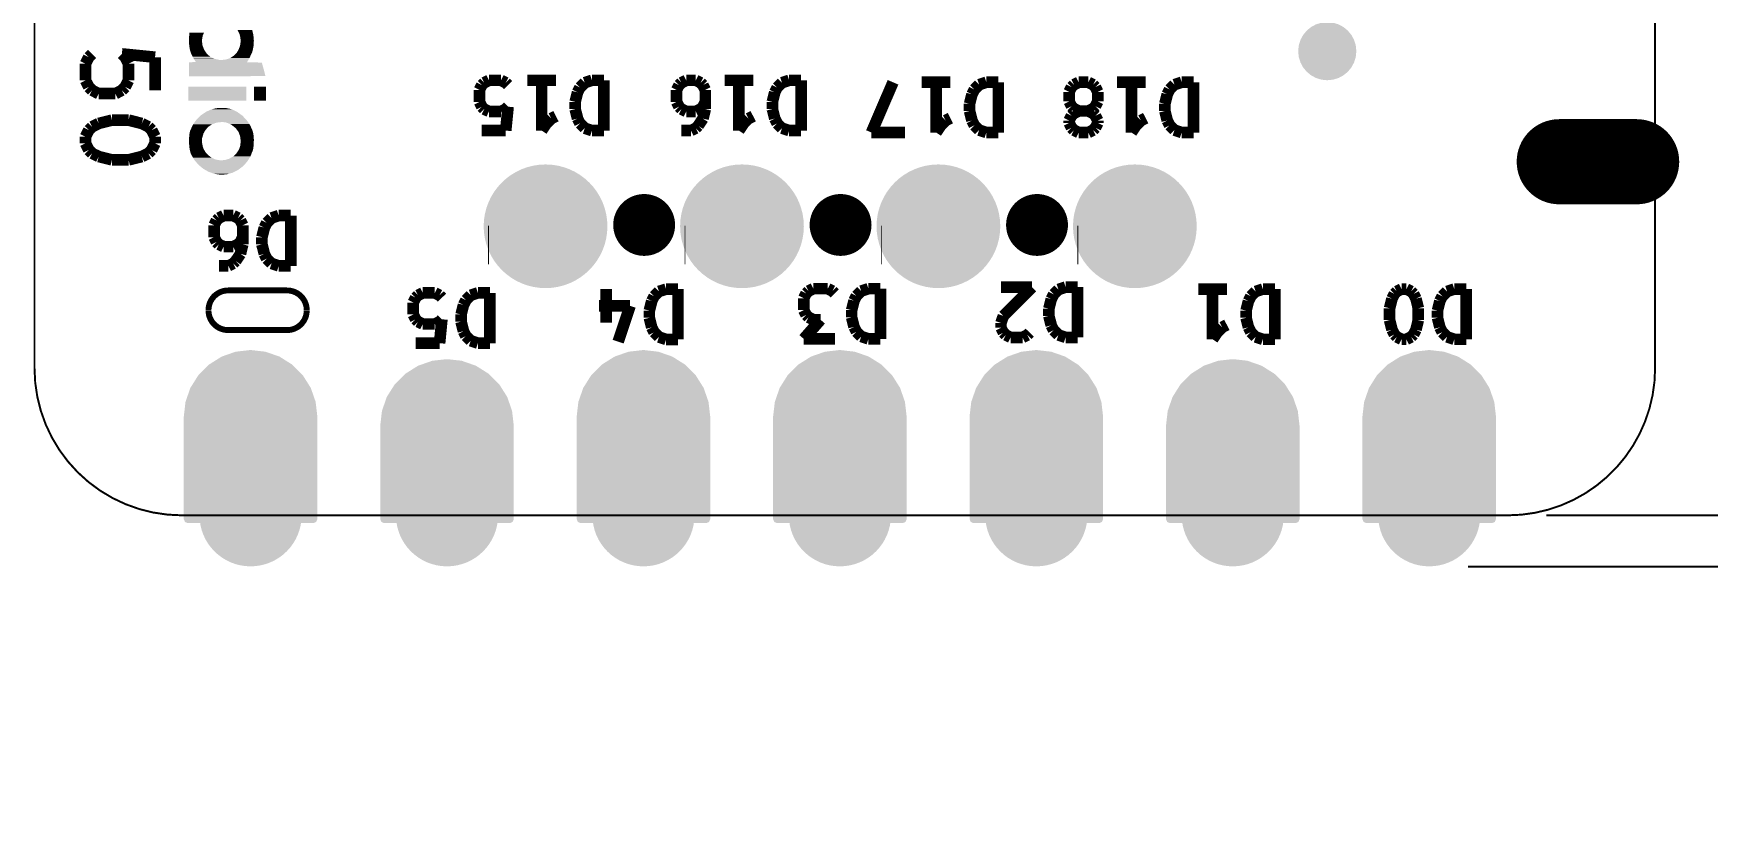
# Model space of a CAD drawing. Header units: millimetres. Extents: x 92.4 to 129, y -92.6 to -55.2.
# Drawn here: x 92.38 to 114.03, y -92.55 to -82.32 of the extents above; entities that cross this region are included whole.
import ezdxf

# ---------------------------------------------------------------- set-up
doc = ezdxf.new("R2010")
doc.units = ezdxf.units.MM
doc.header["$MEASUREMENT"] = 0
doc.layers.get('0').update_dxf_attribs({"linetype": 'CONTINUOUS', "lineweight": 0})
doc.layers.get('Defpoints').update_dxf_attribs({"linetype": 'CONTINUOUS'})
for name, color, linetype, lineweight in [('dim', 84, 'CONTINUOUS', 9), ('XIAORP2350-B_MASK_GBR', 16, 'CONTINUOUS', 0), ('XIAORP2350-B_SILKSCREEN_GBR', 98, 'CONTINUOUS', 0), ('XIAORP2350-EDGE_CUTS_GBR', 170, 'CONTINUOUS', 0)]:
    doc.layers.add(name, color=color, linetype=linetype, lineweight=lineweight)
doc.styles.get("Standard").update_dxf_attribs({"font": 'arial.ttf'})
doc.dimstyles.get("Standard").update_dxf_attribs({"dimtxt": 0.18, "dimasz": 0.18, "dimexe": 0.18, "dimexo": 0.0625, "dimgap": 0.09, "dimtad": 0, "dimtoh": 1, "dimdec": 1, "dimzin": 0, "dimdsep": 46, "dimtxsty": 'Standard', "dimcen": 0.09, "dimadec": 0, "dimazin": 0, "dimtfac": 1, "dimtdec": 1, "dimtofl": 0, "dimtmove": 0, "dimatfit": 3, "dimfxl": 1, "dimtolj": 1, "dimtzin": 0, "dimarcsym": 0})

# ---------------------------------------------------------------- blocks, each defined once
blk = doc.blocks.new('ROUND_12')
h = blk.add_hatch(color=256)
edge = h.paths.add_edge_path(flags=0)
edge.add_arc((0, 0), 0.66, 0, 360)
blk = doc.blocks.new('CUSTOM_22')
for points in [[(-0.863, 0.662), (-0.848, 0.698), (0.863, 0.662), (0.848, 0.698)], [(-0.863, -0.662), (-0.863, 0.662), (0.863, -0.662), (0.863, 0.662)], [(-0.848, 0.698), (-0.813, 0.713), (0.848, 0.698), (0.813, 0.713)], [(-0.863, -0.663), (-0.863, -0.662), (0.863, -0.663), (0.863, -0.662)], [(-0.863, -0.669), (-0.863, -0.663), (0.863, -0.669), (0.863, -0.663)], [(-0.842, -0.85), (-0.863, -0.669), (0.842, -0.85), (0.863, -0.669)], [(-0.84, -0.86), (-0.842, -0.85), (0.84, -0.86), (0.842, -0.85)], [(-0.78, -1.032), (-0.84, -0.86), (0.78, -1.032), (0.84, -0.86)], [(-0.775, -1.042), (-0.78, -1.032), (0.775, -1.042), (0.78, -1.032)], [(-0.678, -1.196), (-0.775, -1.042), (0.678, -1.196), (0.775, -1.042)], [(-0.671, -1.205), (-0.678, -1.196), (0.671, -1.205), (0.678, -1.196)], [(-0.542, -1.334), (-0.671, -1.205), (0.542, -1.334), (0.671, -1.205)], [(-0.533, -1.341), (-0.542, -1.334), (0.533, -1.341), (0.542, -1.334)], [(-0.379, -1.438), (-0.533, -1.341), (0.379, -1.438), (0.533, -1.341)], [(-0.369, -1.443), (-0.379, -1.438), (0.369, -1.443), (0.379, -1.438)], [(-0.197, -1.503), (-0.369, -1.443), (0.197, -1.503), (0.369, -1.443)], [(-0.187, -1.505), (-0.197, -1.503), (0.187, -1.505), (0.197, -1.503)], [(-0.006, -1.526), (-0.187, -1.505), (0.006, -1.526), (0.187, -1.505)]]:
    blk.add_solid(points)
blk = doc.blocks.new('CUSTOM_23')
for points in [[(-0.768, 0.329), (-0.329, 0.768), (0.768, 0.329), (0.329, 0.768)], [(-0.329, 0.768), (-0.311, 0.775), (0.329, 0.768), (0.311, 0.775)], [(-0.775, 0.311), (-0.768, 0.329), (0.775, 0.311), (0.768, 0.329)], [(-0.775, -0.311), (-0.775, 0.311), (0.775, -0.311), (0.775, 0.311)], [(-0.768, -0.329), (-0.775, -0.311), (0.768, -0.329), (0.775, -0.311)], [(-0.329, -0.768), (-0.768, -0.329), (0.329, -0.768), (0.768, -0.329)], [(-0.311, -0.775), (-0.329, -0.768), (0.311, -0.775), (0.329, -0.768)]]:
    blk.add_solid(points)
blk = doc.blocks.new('CUSTOM_24')
for points in [[(-0.848, 0.639), (-0.813, 0.654), (0.848, 0.639), (0.813, 0.654)], [(-0.863, 0.604), (-0.848, 0.639), (0.863, 0.604), (0.848, 0.639)], [(-0.863, -0.604), (-0.863, 0.604), (0.863, -0.604), (0.863, 0.604)], [(-0.863, -0.605), (-0.863, -0.604), (0.863, -0.605), (0.863, -0.604)], [(-0.863, -0.61), (-0.863, -0.605), (0.863, -0.61), (0.863, -0.605)], [(-0.842, -0.791), (-0.863, -0.61), (0.842, -0.791), (0.863, -0.61)], [(-0.84, -0.802), (-0.842, -0.791), (0.84, -0.802), (0.842, -0.791)], [(-0.78, -0.974), (-0.84, -0.802), (0.78, -0.974), (0.84, -0.802)], [(-0.775, -0.984), (-0.78, -0.974), (0.775, -0.984), (0.78, -0.974)], [(-0.678, -1.138), (-0.775, -0.984), (0.678, -1.138), (0.775, -0.984)], [(-0.671, -1.147), (-0.678, -1.138), (0.671, -1.147), (0.678, -1.138)], [(-0.542, -1.275), (-0.671, -1.147), (0.542, -1.275), (0.671, -1.147)], [(-0.533, -1.282), (-0.542, -1.275), (0.533, -1.282), (0.542, -1.275)], [(-0.379, -1.379), (-0.533, -1.282), (0.379, -1.379), (0.533, -1.282)], [(-0.369, -1.384), (-0.379, -1.379), (0.369, -1.384), (0.379, -1.379)], [(-0.197, -1.444), (-0.369, -1.384), (0.197, -1.444), (0.369, -1.384)], [(-0.187, -1.447), (-0.197, -1.444), (0.187, -1.447), (0.197, -1.444)], [(-0.006, -1.467), (-0.187, -1.447), (0.006, -1.467), (0.187, -1.447)]]:
    blk.add_solid(points)
blk = doc.blocks.new('ROUND_25')
h = blk.add_hatch(color=256)
edge = h.paths.add_edge_path(flags=0)
edge.add_arc((0, 0), 0.775, 0, 360)
blk = doc.blocks.new('ROUND_28')
h = blk.add_hatch(color=256)
edge = h.paths.add_edge_path(flags=0)
edge.add_arc((0, 0), 0.376, 0, 360)
blk = doc.blocks.new('OBLONG_29')
at = {"lineweight": 211, "const_width": 1.1016}
blk.add_lwpolyline([(0.5, 0), (-0.5, 0)], dxfattribs=at)
at = {"lineweight": 211, "const_width": 0.5508}
for points in [[(-0.7754, 0), (-0.7754, 0, 1), (-0.2246, 0, 1), (-0.7754, 0)], [(0.2246, 0), (0.2246, 0, 1), (0.7754, 0, 1), (0.2246, 0)]]:
    blk.add_lwpolyline(points, format="xyb", dxfattribs=at)
blk = doc.blocks.new('ROUND_15')
h = blk.add_hatch(color=256)
edge = h.paths.add_edge_path(flags=0)
edge.add_arc((0, 0), 0.8, 0, 360)
blk = doc.blocks.new('*D156')
at = {"layer": 'Defpoints', "color": 0, "linetype": 'Continuous', "transparency": 16777216}
for p in [(111.447, -70.775), (119.916, -70.775), (111.447, -88.555)]:
    blk.add_point(p, dxfattribs=at)
at = {"layer": 'dim', "color": 0, "linetype": 'Continuous', "lineweight": -2, "transparency": 16777216}
for p, q in [((119.916, -68.775), (119.916, -66.775)), ((111.946, -70.775), (120.416, -70.775)), ((111.946, -88.555), (120.416, -88.555)), ((119.916, -90.555), (119.916, -92.555))]:
    blk.add_line(p, q, dxfattribs=at)
at = {"layer": 'dim', "color": 0, "linetype": 'Continuous', "transparency": 16777216}
for points in [[(119.583, -68.775), (120.25, -68.775), (119.916, -70.775)], [(119.583, -90.555), (120.25, -90.555), (119.916, -88.555)]]:
    blk.add_solid(points, dxfattribs=at)
at = {"layer": 'dim', "color": 0, "linetype": 'Continuous', "transparency": 16777216, "insert": (119.916, -79.665), "char_height": 2.5, "attachment_point": 5, "rotation": 90}
blk.add_mtext('\\A1;17.8mm', dxfattribs=at)
blk = doc.blocks.new('*D158')
at = {"layer": 'Defpoints', "color": 0, "linetype": 'Continuous', "transparency": 16777216}
for p in [(110.437, -70.109), (127.336, -70.109), (110.437, -89.216)]:
    blk.add_point(p, dxfattribs=at)
at = {"layer": 'dim', "color": 0, "linetype": 'Continuous', "lineweight": -2, "transparency": 16777216}
for p, q in [((110.936, -70.109), (127.836, -70.109)), ((127.336, -72.109), (127.336, -73.158)), ((127.336, -87.216), (127.336, -86.168)), ((110.936, -89.216), (127.836, -89.216))]:
    blk.add_line(p, q, dxfattribs=at)
at = {"layer": 'dim', "color": 0, "linetype": 'Continuous', "transparency": 16777216}
for points in [[(127.003, -72.109), (127.669, -72.109), (127.336, -70.109)], [(127.003, -87.216), (127.669, -87.216), (127.336, -89.216)]]:
    blk.add_solid(points, dxfattribs=at)
at = {"layer": 'dim', "color": 0, "linetype": 'Continuous', "transparency": 16777216, "insert": (127.336, -79.663), "char_height": 2.5, "attachment_point": 5, "rotation": 90}
blk.add_mtext('\\A1;19.1mm', dxfattribs=at)

msp = doc.modelspace()

# ---------------------------------------------------------------- linework, layer by layer
at = {"layer": 'XIAORP2350-B_MASK_GBR', "lineweight": 200, "const_width": 0.01}
for points in [[(98.267, -85.309), (98.267, -84.809)], [(100.807, -85.309), (100.807, -84.809)], [(103.347, -85.309), (103.347, -84.809)], [(105.887, -85.309), (105.887, -84.809)]]:
    msp.add_lwpolyline(points, dxfattribs=at)
at = {"layer": 'XIAORP2350-B_SILKSCREEN_GBR', "lineweight": 211, "const_width": 0.15}
for points in [[(93.056, -82.714), (93.099, -82.629)], [(93.056, -82.929), (93.056, -82.714)], [(93.099, -82.629), (93.142, -82.586)], [(93.956, -82.629), (93.527, -82.586)], [(93.527, -82.586), (93.57, -82.629)], [(93.57, -82.629), (93.613, -82.714)], [(93.613, -82.714), (93.613, -82.929)], [(93.956, -83.057), (93.956, -82.629)], [(93.099, -83.014), (93.056, -82.929)], [(93.613, -82.929), (93.57, -83.014)], [(98.181, -82.99), (98.212, -82.959)], [(98.212, -82.959), (98.274, -82.928)], [(98.274, -82.928), (98.429, -82.928)], [(98.429, -82.928), (98.49, -82.959)], [(98.49, -82.959), (98.521, -82.99)], [(98.769, -82.928), (99.14, -82.928)], [(98.955, -82.928), (98.955, -83.578)], [(99.45, -83.021), (99.512, -82.959)], [(99.512, -82.959), (99.605, -82.928)], [(99.605, -82.928), (99.76, -82.928)], [(99.76, -82.928), (99.76, -83.578)], [(100.762, -82.959), (100.731, -82.99)], [(100.824, -82.928), (100.762, -82.959)], [(100.948, -82.928), (100.824, -82.928)], [(101.01, -82.959), (100.948, -82.928)], [(101.04, -82.99), (101.01, -82.959)], [(101.319, -82.928), (101.69, -82.928)], [(101.505, -82.928), (101.505, -83.578)], [(102, -83.021), (102.062, -82.959)], [(102.062, -82.959), (102.155, -82.928)], [(102.155, -82.928), (102.31, -82.928)], [(102.31, -82.928), (102.31, -83.578)], [(103.219, -83.603), (103.498, -82.953)], [(103.869, -82.953), (104.24, -82.953)], [(104.055, -82.953), (104.055, -83.603)], [(104.612, -82.984), (104.705, -82.953)], [(104.705, -82.953), (104.86, -82.953)], [(104.86, -82.953), (104.86, -83.603)], [(105.899, -82.953), (105.837, -82.984)], [(106.023, -82.953), (105.899, -82.953)], [(106.085, -82.984), (106.023, -82.953)], [(106.394, -82.953), (106.765, -82.953)], [(106.58, -82.953), (106.58, -83.603)], [(107.137, -82.984), (107.23, -82.953)], [(107.23, -82.953), (107.385, -82.953)], [(107.385, -82.953), (107.385, -83.603)], [(93.142, -83.057), (93.099, -83.014)], [(93.227, -83.1), (93.142, -83.057)], [(93.442, -83.1), (93.227, -83.1)], [(93.527, -83.057), (93.442, -83.1)], [(93.57, -83.014), (93.527, -83.057)], [(98.15, -83.052), (98.181, -82.99)], [(98.15, -83.207), (98.15, -83.052)], [(99.388, -83.207), (99.419, -83.083)], [(99.419, -83.083), (99.45, -83.021)], [(100.731, -82.99), (100.7, -83.052)], [(100.7, -83.052), (100.7, -83.207)], [(101.071, -83.052), (101.04, -82.99)], [(101.071, -83.3), (101.071, -83.052)], [(101.938, -83.207), (101.969, -83.083)], [(101.969, -83.083), (102, -83.021)], [(104.488, -83.232), (104.519, -83.108)], [(104.519, -83.108), (104.55, -83.046)], [(104.55, -83.046), (104.612, -82.984)], [(105.806, -83.015), (105.775, -83.077)], [(105.775, -83.077), (105.775, -83.201)], [(105.837, -82.984), (105.806, -83.015)], [(106.115, -83.015), (106.085, -82.984)], [(106.146, -83.077), (106.115, -83.015)], [(106.146, -83.201), (106.146, -83.077)], [(107.013, -83.232), (107.044, -83.108)], [(107.044, -83.108), (107.075, -83.046)], [(107.075, -83.046), (107.137, -82.984)], [(98.181, -83.269), (98.15, -83.207)], [(98.212, -83.3), (98.181, -83.269)], [(98.274, -83.33), (98.212, -83.3)], [(98.429, -83.33), (98.274, -83.33)], [(98.49, -83.3), (98.429, -83.33)], [(98.49, -83.578), (98.521, -83.269)], [(98.521, -83.269), (98.49, -83.3)], [(99.079, -83.423), (99.14, -83.392)], [(99.388, -83.3), (99.388, -83.207)], [(99.419, -83.423), (99.388, -83.3)], [(100.7, -83.207), (100.731, -83.269)], [(100.731, -83.269), (100.762, -83.3)], [(100.762, -83.3), (100.824, -83.33)], [(100.824, -83.33), (100.948, -83.33)], [(100.948, -83.33), (101.01, -83.3)], [(101.01, -83.3), (101.04, -83.269)], [(101.04, -83.269), (101.071, -83.207)], [(101.04, -83.423), (101.071, -83.3)], [(101.629, -83.423), (101.69, -83.392)], [(101.938, -83.3), (101.938, -83.207)], [(101.969, -83.423), (101.938, -83.3)], [(104.488, -83.325), (104.488, -83.232)], [(104.519, -83.448), (104.488, -83.325)], [(105.775, -83.201), (105.806, -83.263)], [(105.775, -83.448), (105.806, -83.386)], [(105.806, -83.263), (105.837, -83.294)], [(105.806, -83.386), (105.837, -83.355)], [(105.837, -83.294), (105.899, -83.325)], [(105.837, -83.355), (105.899, -83.325)], [(105.899, -83.325), (106.023, -83.325)], [(106.023, -83.325), (106.085, -83.294)], [(106.023, -83.325), (106.085, -83.355)], [(106.085, -83.294), (106.115, -83.263)], [(106.085, -83.355), (106.115, -83.386)], [(106.115, -83.263), (106.146, -83.201)], [(106.115, -83.386), (106.146, -83.448)], [(107.013, -83.325), (107.013, -83.232)], [(107.044, -83.448), (107.013, -83.325)], [(93.056, -83.657), (93.099, -83.572)], [(93.099, -83.572), (93.142, -83.529)], [(93.142, -83.529), (93.227, -83.486)], [(93.227, -83.486), (93.399, -83.443)], [(93.399, -83.443), (93.613, -83.443)], [(93.613, -83.443), (93.784, -83.486)], [(93.784, -83.486), (93.87, -83.529)], [(93.87, -83.529), (93.913, -83.572)], [(93.913, -83.572), (93.956, -83.657)], [(98.181, -83.578), (98.49, -83.578)], [(98.955, -83.578), (99.017, -83.485)], [(99.017, -83.485), (99.079, -83.423)], [(99.45, -83.485), (99.419, -83.423)], [(99.512, -83.547), (99.45, -83.485)], [(99.605, -83.578), (99.512, -83.547)], [(99.76, -83.578), (99.605, -83.578)], [(100.762, -83.578), (100.886, -83.578)], [(100.886, -83.578), (100.948, -83.547)], [(100.948, -83.547), (100.979, -83.516)], [(100.979, -83.516), (101.04, -83.423)], [(101.505, -83.578), (101.567, -83.485)], [(101.567, -83.485), (101.629, -83.423)], [(102, -83.485), (101.969, -83.423)], [(102.062, -83.547), (102, -83.485)], [(102.155, -83.578), (102.062, -83.547)], [(102.31, -83.578), (102.155, -83.578)], [(103.652, -83.603), (103.219, -83.603)], [(104.055, -83.603), (104.117, -83.51)], [(104.117, -83.51), (104.179, -83.448)], [(104.179, -83.448), (104.24, -83.417)], [(104.55, -83.51), (104.519, -83.448)], [(104.612, -83.572), (104.55, -83.51)], [(104.705, -83.603), (104.612, -83.572)], [(104.86, -83.603), (104.705, -83.603)], [(105.775, -83.479), (105.775, -83.448)], [(105.806, -83.541), (105.775, -83.479)], [(105.837, -83.572), (105.806, -83.541)], [(105.899, -83.603), (105.837, -83.572)], [(106.023, -83.603), (105.899, -83.603)], [(106.085, -83.572), (106.023, -83.603)], [(106.115, -83.541), (106.085, -83.572)], [(106.146, -83.479), (106.115, -83.541)], [(106.146, -83.448), (106.146, -83.479)], [(106.58, -83.603), (106.642, -83.51)], [(106.642, -83.51), (106.704, -83.448)], [(106.704, -83.448), (106.765, -83.417)], [(107.075, -83.51), (107.044, -83.448)], [(107.137, -83.572), (107.075, -83.51)], [(107.23, -83.603), (107.137, -83.572)], [(107.385, -83.603), (107.23, -83.603)], [(93.056, -83.743), (93.056, -83.657)], [(93.099, -83.829), (93.056, -83.743)], [(93.142, -83.872), (93.099, -83.829)], [(93.913, -83.829), (93.87, -83.872)], [(93.956, -83.743), (93.913, -83.829)], [(93.956, -83.657), (93.956, -83.743)], [(93.227, -83.914), (93.142, -83.872)], [(93.399, -83.957), (93.227, -83.914)], [(93.613, -83.957), (93.399, -83.957)], [(93.784, -83.914), (93.613, -83.957)], [(93.87, -83.872), (93.784, -83.914)], [(94.781, -84.709), (94.75, -84.74)], [(94.843, -84.678), (94.781, -84.709)], [(94.967, -84.678), (94.843, -84.678)], [(95.029, -84.709), (94.967, -84.678)], [(95.06, -84.74), (95.029, -84.709)], [(95.4, -84.771), (95.462, -84.709)], [(95.462, -84.709), (95.555, -84.678)], [(95.555, -84.678), (95.71, -84.678)], [(95.71, -84.678), (95.71, -85.328)], [(94.75, -84.74), (94.719, -84.802)], [(94.719, -84.802), (94.719, -84.957)], [(95.09, -84.802), (95.06, -84.74)], [(95.09, -85.05), (95.09, -84.802)], [(95.338, -84.957), (95.369, -84.833)], [(95.369, -84.833), (95.4, -84.771)], [(94.719, -84.957), (94.75, -85.019)], [(94.75, -85.019), (94.781, -85.05)], [(94.781, -85.05), (94.843, -85.08)], [(94.843, -85.08), (94.967, -85.08)], [(94.967, -85.08), (95.029, -85.05)], [(95.029, -85.05), (95.06, -85.019)], [(95.06, -85.019), (95.09, -84.957)], [(95.06, -85.173), (95.09, -85.05)], [(95.338, -85.05), (95.338, -84.957)], [(95.369, -85.173), (95.338, -85.05)], [(94.781, -85.328), (94.905, -85.328)], [(94.905, -85.328), (94.967, -85.297)], [(94.967, -85.297), (94.998, -85.266)], [(94.998, -85.266), (95.06, -85.173)], [(95.4, -85.235), (95.369, -85.173)], [(95.462, -85.297), (95.4, -85.235)], [(95.555, -85.328), (95.462, -85.297)], [(95.71, -85.328), (95.555, -85.328)], [(97.294, -85.802), (97.325, -85.74)], [(97.325, -85.74), (97.356, -85.709)], [(97.356, -85.709), (97.418, -85.678)], [(97.418, -85.678), (97.573, -85.678)], [(97.573, -85.678), (97.635, -85.709)], [(97.635, -85.709), (97.665, -85.74)], [(97.944, -85.833), (97.975, -85.771)], [(97.975, -85.771), (98.037, -85.709)], [(98.037, -85.709), (98.13, -85.678)], [(98.13, -85.678), (98.285, -85.678)], [(98.285, -85.678), (98.285, -86.328)], [(99.79, -86.062), (99.79, -85.629)], [(100.347, -85.907), (100.378, -85.783)], [(100.378, -85.783), (100.409, -85.721)], [(100.409, -85.721), (100.471, -85.659)], [(100.471, -85.659), (100.564, -85.629)], [(100.564, -85.629), (100.718, -85.629)], [(100.718, -85.629), (100.718, -86.279)], [(102.344, -85.747), (102.375, -85.685)], [(102.344, -85.901), (102.344, -85.747)], [(102.375, -85.685), (102.406, -85.654)], [(102.406, -85.654), (102.468, -85.623)], [(102.468, -85.623), (102.654, -85.623)], [(102.654, -85.623), (102.715, -85.654)], [(102.715, -85.654), (102.746, -85.685)], [(102.963, -85.901), (102.994, -85.778)], [(102.994, -85.778), (103.025, -85.716)], [(103.025, -85.716), (103.087, -85.654)], [(103.087, -85.654), (103.18, -85.623)], [(103.18, -85.623), (103.335, -85.623)], [(103.335, -85.623), (103.335, -86.273)], [(105.296, -85.603), (104.894, -85.603)], [(104.925, -85.975), (105.296, -85.603)], [(105.513, -85.882), (105.544, -85.758)], [(105.544, -85.758), (105.575, -85.696)], [(105.575, -85.696), (105.637, -85.634)], [(105.637, -85.634), (105.73, -85.603)], [(105.73, -85.603), (105.885, -85.603)], [(105.885, -85.603), (105.885, -86.253)], [(107.444, -85.628), (107.815, -85.628)], [(107.63, -85.628), (107.63, -86.278)], [(108.063, -85.907), (108.094, -85.783)], [(108.094, -85.783), (108.125, -85.721)], [(108.125, -85.721), (108.187, -85.659)], [(108.187, -85.659), (108.28, -85.628)], [(108.28, -85.628), (108.435, -85.628)], [(108.435, -85.628), (108.435, -86.278)], [(109.919, -85.876), (109.95, -85.752)], [(109.95, -85.752), (109.981, -85.69)], [(109.981, -85.69), (110.012, -85.659)], [(110.012, -85.659), (110.074, -85.628)], [(110.074, -85.628), (110.136, -85.628)], [(110.136, -85.628), (110.198, -85.659)], [(110.198, -85.659), (110.229, -85.69)], [(110.229, -85.69), (110.26, -85.752)], [(110.26, -85.752), (110.29, -85.876)], [(110.538, -85.907), (110.569, -85.783)], [(110.569, -85.783), (110.6, -85.721)], [(110.6, -85.721), (110.662, -85.659)], [(110.662, -85.659), (110.755, -85.628)], [(110.755, -85.628), (110.91, -85.628)], [(110.91, -85.628), (110.91, -86.278)], [(97.294, -85.957), (97.294, -85.802)], [(97.325, -86.019), (97.294, -85.957)], [(97.913, -85.957), (97.944, -85.833)], [(97.913, -86.05), (97.913, -85.957)], [(100.099, -85.845), (99.697, -85.845)], [(99.944, -86.309), (100.099, -85.845)], [(100.347, -86), (100.347, -85.907)], [(100.378, -86.124), (100.347, -86)], [(102.375, -85.963), (102.344, -85.901)], [(102.406, -85.994), (102.375, -85.963)], [(102.468, -86.025), (102.406, -85.994)], [(102.963, -85.994), (102.963, -85.901)], [(102.994, -86.118), (102.963, -85.994)], [(104.894, -86.067), (104.925, -85.975)], [(105.513, -85.975), (105.513, -85.882)], [(105.544, -86.098), (105.513, -85.975)], [(108.063, -86), (108.063, -85.907)], [(108.094, -86.123), (108.063, -86)], [(109.919, -86.03), (109.919, -85.876)], [(110.29, -85.876), (110.29, -86.03)], [(110.538, -86), (110.538, -85.907)], [(110.569, -86.123), (110.538, -86)], [(97.356, -86.05), (97.325, -86.019)], [(97.418, -86.08), (97.356, -86.05)], [(97.573, -86.08), (97.418, -86.08)], [(97.635, -86.05), (97.573, -86.08)], [(97.635, -86.328), (97.665, -86.019)], [(97.665, -86.019), (97.635, -86.05)], [(97.944, -86.173), (97.913, -86.05)], [(97.975, -86.235), (97.944, -86.173)], [(100.409, -86.186), (100.378, -86.124)], [(100.471, -86.248), (100.409, -86.186)], [(102.344, -86.273), (102.561, -86.025)], [(102.561, -86.025), (102.468, -86.025)], [(103.025, -86.18), (102.994, -86.118)], [(103.087, -86.242), (103.025, -86.18)], [(104.894, -86.129), (104.894, -86.067)], [(104.925, -86.191), (104.894, -86.129)], [(104.956, -86.222), (104.925, -86.191)], [(105.018, -86.253), (104.956, -86.222)], [(105.235, -86.222), (105.173, -86.253)], [(105.265, -86.191), (105.235, -86.222)], [(105.575, -86.16), (105.544, -86.098)], [(105.637, -86.222), (105.575, -86.16)], [(105.73, -86.253), (105.637, -86.222)], [(107.63, -86.278), (107.692, -86.185)], [(107.692, -86.185), (107.754, -86.123)], [(107.754, -86.123), (107.815, -86.092)], [(108.125, -86.185), (108.094, -86.123)], [(108.187, -86.247), (108.125, -86.185)], [(109.95, -86.154), (109.919, -86.03)], [(109.981, -86.216), (109.95, -86.154)], [(110.012, -86.247), (109.981, -86.216)], [(110.229, -86.216), (110.198, -86.247)], [(110.26, -86.154), (110.229, -86.216)], [(110.29, -86.03), (110.26, -86.154)], [(110.6, -86.185), (110.569, -86.123)], [(110.662, -86.247), (110.6, -86.185)], [(97.325, -86.328), (97.635, -86.328)], [(98.037, -86.297), (97.975, -86.235)], [(98.13, -86.328), (98.037, -86.297)], [(98.285, -86.328), (98.13, -86.328)], [(100.564, -86.279), (100.471, -86.248)], [(100.718, -86.279), (100.564, -86.279)], [(102.746, -86.273), (102.344, -86.273)], [(103.18, -86.273), (103.087, -86.242)], [(103.335, -86.273), (103.18, -86.273)], [(105.173, -86.253), (105.018, -86.253)], [(105.885, -86.253), (105.73, -86.253)], [(108.28, -86.278), (108.187, -86.247)], [(108.435, -86.278), (108.28, -86.278)], [(110.074, -86.278), (110.012, -86.247)], [(110.136, -86.278), (110.074, -86.278)], [(110.198, -86.247), (110.136, -86.278)], [(110.755, -86.278), (110.662, -86.247)], [(110.91, -86.278), (110.755, -86.278)]]:
    msp.add_lwpolyline(points, dxfattribs=at)
at = {"layer": 'XIAORP2350-B_SILKSCREEN_GBR', "lineweight": 211, "const_width": 0.4}
for points in [[(100.08, -84.799, -1), (100.48, -84.799)], [(102.62, -84.799, -1), (103.02, -84.799)], [(105.16, -84.799, -1), (105.56, -84.799)], [(100.48, -84.799, -1), (100.08, -84.799)], [(103.02, -84.799, -1), (102.62, -84.799)], [(105.56, -84.799, -1), (105.16, -84.799)]]:
    msp.add_lwpolyline(points, format="xyb", dxfattribs=at)
at = {"layer": 'XIAORP2350-B_SILKSCREEN_GBR'}
for points in [[(94.395, -82.377), (94.394, -82.409), (94.568, -82.377), (94.562, -82.409)], [(94.394, -82.409), (94.394, -82.416), (94.562, -82.409), (94.563, -82.416)], [(94.394, -82.416), (94.395, -82.452), (94.563, -82.416), (94.566, -82.452)], [(94.397, -82.354), (94.395, -82.377), (94.571, -82.354), (94.568, -82.377)], [(94.395, -82.452), (94.397, -82.467), (94.566, -82.452), (94.567, -82.467)], [(94.398, -82.341), (94.397, -82.354), (94.577, -82.341), (94.571, -82.354)], [(94.397, -82.467), (94.404, -82.522), (94.567, -82.467), (94.586, -82.522)], [(94.401, -82.313), (94.398, -82.341), (94.588, -82.313), (94.577, -82.341)], [(95.023, -82.279), (95.047, -82.326), (95.212, -82.279), (95.224, -82.326)], [(95.047, -82.326), (95.049, -82.335), (95.224, -82.326), (95.227, -82.335)], [(95.049, -82.335), (95.06, -82.376), (95.227, -82.335), (95.23, -82.376)], [(95.063, -82.427), (95.055, -82.479), (95.233, -82.427), (95.23, -82.479)], [(95.06, -82.376), (95.062, -82.418), (95.23, -82.376), (95.234, -82.418)], [(95.062, -82.418), (95.063, -82.427), (95.234, -82.418), (95.233, -82.427)], [(94.404, -82.522), (94.404, -82.525), (94.586, -82.522), (94.587, -82.525)], [(94.404, -82.525), (94.405, -82.527), (94.587, -82.525), (94.588, -82.527)], [(94.405, -82.527), (94.421, -82.58), (94.588, -82.527), (94.622, -82.58)], [(94.421, -82.58), (94.423, -82.585), (94.622, -82.58), (94.627, -82.585)], [(94.423, -82.585), (94.442, -82.621), (94.627, -82.585), (94.667, -82.621)], [(94.442, -82.621), (94.455, -82.645), (94.667, -82.621), (94.713, -82.645)], [(94.455, -82.645), (94.457, -82.649), (94.713, -82.645), (94.721, -82.649)], [(94.457, -82.649), (94.466, -82.663), (94.721, -82.649), (94.783, -82.663)], [(94.466, -82.663), (94.467, -82.665), (94.783, -82.663), (94.814, -82.665)], [(94.467, -82.665), (94.483, -82.69), (95.162, -82.665), (95.147, -82.69)], [(94.876, -82.658), (94.814, -82.665), (95.166, -82.658), (95.162, -82.665)], [(94.93, -82.639), (94.876, -82.658), (95.177, -82.639), (95.166, -82.658)], [(94.937, -82.634), (94.93, -82.639), (95.179, -82.634), (95.177, -82.639)], [(94.975, -82.609), (94.937, -82.634), (95.191, -82.609), (95.179, -82.634)], [(95.011, -82.572), (94.975, -82.609), (95.208, -82.572), (95.191, -82.609)], [(95.014, -82.567), (95.011, -82.572), (95.211, -82.567), (95.208, -82.572)], [(95.038, -82.527), (95.014, -82.567), (95.221, -82.527), (95.211, -82.567)], [(95.049, -82.496), (95.038, -82.527), (95.228, -82.496), (95.221, -82.527)], [(95.055, -82.479), (95.049, -82.496), (95.23, -82.479), (95.228, -82.496)], [(94.418, -82.694), (94.393, -82.695), (95.145, -82.694), (95.2, -82.695)], [(94.393, -82.695), (94.393, -82.696), (95.2, -82.695), (95.241, -82.696)], [(94.393, -82.696), (94.393, -82.699), (95.241, -82.696), (95.337, -82.699)], [(94.393, -82.699), (94.393, -82.781), (95.337, -82.699), (95.359, -82.781)], [(94.393, -82.781), (94.393, -82.786), (95.359, -82.781), (95.361, -82.786)], [(94.393, -82.786), (94.393, -82.816), (95.361, -82.786), (95.369, -82.816)], [(94.393, -82.816), (94.393, -82.845), (95.369, -82.816), (95.376, -82.845)], [(94.393, -82.845), (94.393, -82.864), (95.376, -82.845), (95.381, -82.864)], [(94.393, -82.864), (94.393, -82.87), (95.381, -82.864), (95.382, -82.87)], [(94.393, -82.87), (94.393, -82.871), (95.382, -82.87), (95.374, -82.871)], [(94.393, -82.871), (94.393, -82.872), (95.374, -82.871), (95.351, -82.872)], [(94.393, -82.872), (94.393, -82.873), (95.351, -82.872), (95.315, -82.873)], [(94.393, -82.873), (94.393, -82.874), (95.315, -82.873), (95.266, -82.874)], [(94.393, -82.874), (94.393, -82.874), (95.266, -82.874), (95.206, -82.874)], [(94.393, -82.874), (94.393, -82.875), (95.206, -82.874), (95.137, -82.875)], [(94.393, -82.875), (94.393, -82.876), (95.137, -82.875), (95.06, -82.876)], [(94.393, -82.876), (94.393, -82.876), (95.06, -82.876), (94.977, -82.876)], [(94.393, -82.876), (94.393, -82.876), (94.977, -82.876), (94.89, -82.876)], [(94.393, -82.876), (94.888, -82.876), (94.89, -82.876), (94.888, -82.876)], [(94.438, -82.693), (94.42, -82.694), (95.146, -82.693), (95.145, -82.694)], [(94.483, -82.69), (94.438, -82.693), (95.147, -82.69), (95.146, -82.693)], [(94.385, -83.008), (94.385, -83.098), (95.135, -83.008), (95.135, -83.098)], [(94.385, -83.098), (94.385, -83.189), (95.135, -83.098), (95.135, -83.189)], [(95.234, -83.008), (95.234, -83.098), (95.391, -83.008), (95.391, -83.098)], [(95.234, -83.098), (95.234, -83.189), (95.391, -83.098), (95.391, -83.189)], [(94.619, -83.333), (94.614, -83.337), (95.012, -83.333), (95.019, -83.337)], [(94.688, -83.303), (94.619, -83.333), (94.949, -83.303), (95.012, -83.333)], [(94.689, -83.303), (94.688, -83.303), (94.948, -83.303), (94.949, -83.303)], [(94.709, -83.298), (94.689, -83.303), (94.933, -83.298), (94.948, -83.303)], [(94.746, -83.289), (94.709, -83.298), (94.887, -83.289), (94.933, -83.298)], [(94.775, -83.287), (94.746, -83.289), (94.875, -83.287), (94.887, -83.289)], [(94.807, -83.284), (94.775, -83.287), (94.815, -83.284), (94.875, -83.287)], [(94.81, -83.284), (94.807, -83.284), (94.81, -83.284), (94.815, -83.284)], [(94.433, -83.528), (94.415, -83.57), (94.646, -83.528), (94.608, -83.57)], [(94.443, -83.506), (94.433, -83.528), (94.68, -83.506), (94.646, -83.528)], [(94.45, -83.496), (94.443, -83.506), (94.695, -83.496), (94.68, -83.506)], [(94.464, -83.475), (94.45, -83.496), (94.751, -83.475), (94.695, -83.496)], [(94.469, -83.468), (94.464, -83.475), (94.815, -83.468), (94.751, -83.475)], [(94.489, -83.44), (94.469, -83.468), (95.138, -83.44), (95.158, -83.468)], [(94.49, -83.438), (94.489, -83.44), (95.136, -83.438), (95.138, -83.44)], [(94.546, -83.383), (94.49, -83.438), (95.083, -83.383), (95.136, -83.438)], [(94.549, -83.38), (94.546, -83.383), (95.078, -83.38), (95.083, -83.383)], [(94.614, -83.337), (94.549, -83.38), (95.019, -83.337), (95.078, -83.38)], [(94.829, -83.468), (94.862, -83.471), (95.158, -83.468), (95.16, -83.471)], [(94.862, -83.471), (94.892, -83.479), (95.16, -83.471), (95.165, -83.479)], [(94.892, -83.479), (94.926, -83.494), (95.165, -83.479), (95.176, -83.494)], [(94.926, -83.494), (94.945, -83.504), (95.176, -83.494), (95.183, -83.504)], [(94.945, -83.504), (94.949, -83.507), (95.183, -83.504), (95.184, -83.507)], [(94.949, -83.507), (94.998, -83.546), (95.184, -83.507), (95.202, -83.546)], [(94.998, -83.546), (95.019, -83.574), (95.202, -83.546), (95.215, -83.574)], [(94.396, -83.675), (94.395, -83.727), (94.565, -83.675), (94.563, -83.727)], [(94.395, -83.727), (94.395, -83.734), (94.563, -83.727), (94.563, -83.734)], [(94.395, -83.734), (94.399, -83.783), (94.563, -83.734), (94.573, -83.783)], [(94.4, -83.622), (94.396, -83.672), (94.58, -83.622), (94.566, -83.672)], [(94.396, -83.672), (94.396, -83.675), (94.566, -83.672), (94.565, -83.675)], [(94.401, -83.619), (94.4, -83.622), (94.58, -83.619), (94.58, -83.622)], [(94.409, -83.583), (94.401, -83.619), (94.601, -83.583), (94.58, -83.619)], [(94.415, -83.57), (94.409, -83.583), (94.608, -83.57), (94.601, -83.583)], [(95.019, -83.574), (95.034, -83.594), (95.215, -83.574), (95.221, -83.594)], [(95.034, -83.594), (95.04, -83.609), (95.221, -83.594), (95.225, -83.609)], [(95.04, -83.609), (95.056, -83.65), (95.225, -83.609), (95.231, -83.65)], [(95.056, -83.65), (95.056, -83.651), (95.231, -83.65), (95.231, -83.651)], [(95.056, -83.651), (95.062, -83.7), (95.231, -83.651), (95.234, -83.7)], [(95.06, -83.751), (95.058, -83.771), (95.232, -83.751), (95.23, -83.771)], [(95.064, -83.717), (95.06, -83.751), (95.233, -83.717), (95.232, -83.751)], [(95.062, -83.7), (95.064, -83.717), (95.234, -83.7), (95.233, -83.717)], [(94.399, -83.783), (94.4, -83.795), (94.573, -83.783), (94.576, -83.795)], [(94.4, -83.795), (94.404, -83.817), (94.576, -83.795), (94.584, -83.817)], [(94.404, -83.817), (94.406, -83.833), (94.584, -83.817), (94.594, -83.833)], [(94.406, -83.833), (94.413, -83.859), (94.594, -83.833), (94.61, -83.859)], [(94.413, -83.859), (94.417, -83.872), (94.61, -83.859), (94.622, -83.872)], [(94.417, -83.872), (94.427, -83.893), (94.622, -83.872), (94.642, -83.893)], [(94.427, -83.893), (94.429, -83.898), (94.642, -83.893), (94.646, -83.898)], [(94.429, -83.898), (94.448, -83.93), (94.646, -83.898), (94.689, -83.93)], [(94.448, -83.93), (94.461, -83.951), (94.689, -83.93), (94.734, -83.951)], [(94.461, -83.951), (94.461, -83.952), (94.734, -83.951), (94.737, -83.952)], [(94.461, -83.952), (94.468, -83.963), (94.737, -83.952), (94.8, -83.963)], [(94.468, -83.963), (94.468, -83.963), (95.158, -83.963), (95.157, -83.963)], [(94.468, -83.963), (94.484, -83.982), (95.157, -83.963), (95.146, -83.982)], [(94.484, -83.982), (94.52, -84.023), (95.146, -83.982), (95.108, -84.023)], [(94.86, -83.959), (94.8, -83.963), (95.16, -83.959), (95.158, -83.963)], [(94.916, -83.942), (94.86, -83.959), (95.171, -83.942), (95.16, -83.959)], [(94.966, -83.913), (94.916, -83.942), (95.188, -83.913), (95.171, -83.942)], [(94.968, -83.912), (94.966, -83.913), (95.189, -83.912), (95.188, -83.913)], [(95.007, -83.874), (94.968, -83.912), (95.204, -83.874), (95.189, -83.912)], [(95.035, -83.832), (95.007, -83.874), (95.221, -83.832), (95.204, -83.874)], [(95.039, -83.827), (95.035, -83.832), (95.222, -83.827), (95.221, -83.832)], [(95.049, -83.799), (95.039, -83.827), (95.228, -83.799), (95.222, -83.827)], [(95.058, -83.771), (95.049, -83.799), (95.23, -83.771), (95.228, -83.799)], [(94.52, -84.023), (94.542, -84.041), (95.108, -84.023), (95.091, -84.041)], [(94.542, -84.041), (94.581, -84.073), (95.091, -84.041), (95.049, -84.073)], [(94.581, -84.073), (94.609, -84.089), (95.049, -84.073), (95.028, -84.089)], [(94.609, -84.089), (94.649, -84.112), (95.028, -84.089), (94.982, -84.112)], [(94.649, -84.112), (94.684, -84.124), (94.982, -84.112), (94.956, -84.124)], [(94.684, -84.124), (94.722, -84.137), (94.956, -84.124), (94.906, -84.137)], [(94.722, -84.137), (94.771, -84.145), (94.906, -84.137), (94.878, -84.145)], [(94.771, -84.145), (94.774, -84.145), (94.878, -84.145), (94.875, -84.145)], [(94.774, -84.145), (94.798, -84.149), (94.875, -84.145), (94.798, -84.149)]]:
    msp.add_solid(points, dxfattribs=at)
at = {"layer": 'XIAORP2350-EDGE_CUTS_GBR', "lineweight": 211}
for points, const_width in [([(92.397, -86.65), (92.397, -72.68)], 0.0254), ([(113.352, -72.68), (113.352, -86.65)], 0.0254), ([(95.663, -85.646), (94.901, -85.646)], 0.0762), ([(94.901, -86.159), (95.663, -86.159)], 0.0762), ([(94.302, -88.555), (111.447, -88.555)], 0.0254)]:
    msp.add_lwpolyline(points, dxfattribs=dict(at, const_width=const_width))
for points, const_width in [([(94.647, -85.9, -0.414215), (94.901, -85.646)], 0.0762), ([(95.663, -85.646, -0.414223), (95.917, -85.9)], 0.0762), ([(94.901, -86.159, -0.414204), (94.647, -85.905)], 0.0762), ([(95.917, -85.905, -0.414215), (95.663, -86.159)], 0.0762), ([(94.302, -88.555, -0.414213), (92.397, -86.65)], 0.0254), ([(113.352, -86.65, -0.414214), (111.447, -88.555)], 0.0254)]:
    msp.add_lwpolyline(points, format="xyb", dxfattribs=dict(at, const_width=const_width))

# ---------------------------------------------------------------- block references
at = {"layer": 'XIAORP2350-B_MASK_GBR', "xscale": -1, "rotation": 180}
for name, p in [('ROUND_28', (109.113, -82.551)), ('OBLONG_29', (112.613, -83.981)), ('ROUND_15', (99.005, -84.816)), ('ROUND_15', (101.545, -84.816)), ('ROUND_15', (104.085, -84.816)), ('ROUND_15', (106.625, -84.816)), ('CUSTOM_22', (95.191, -87.943)), ('ROUND_25', (95.191, -87.285)), ('CUSTOM_24', (97.731, -88.002)), ('CUSTOM_22', (100.271, -87.943)), ('ROUND_25', (100.271, -87.285)), ('CUSTOM_22', (102.811, -87.943)), ('ROUND_25', (102.811, -87.285)), ('CUSTOM_22', (105.351, -87.943)), ('ROUND_25', (105.351, -87.285)), ('CUSTOM_24', (107.891, -88.002)), ('CUSTOM_22', (110.431, -87.943)), ('CUSTOM_23', (110.431, -87.285)), ('ROUND_12', (95.191, -88.555)), ('ROUND_12', (97.731, -88.555)), ('ROUND_12', (100.271, -88.555)), ('ROUND_12', (102.811, -88.555)), ('ROUND_12', (105.351, -88.555)), ('ROUND_12', (107.891, -88.555)), ('ROUND_12', (110.431, -88.555))]:
    msp.add_blockref(name, p, dxfattribs=at)

# ---------------------------------------------------------------- dimensions: what is measured, and where the dimension line sits
at = {"layer": 'dim', "color": 0, "linetype": 'Continuous'}
for base, p1, p2, picture, middle in [((119.916, -70.775), (111.447, -88.555), (111.447, -70.775), '*D156', (119.916, -79.665)), ((127.336, -70.109), (110.437, -89.216), (110.437, -70.109), '*D158', (127.336, -79.663))]:
    dim = msp.add_linear_dim(base=base, p1=p1, p2=p2, angle=270, text='<>mm', dimstyle='Standard', override={"dimtxt": 2.5, "dimasz": 2, "dimexe": 0.49975, "dimexo": 0.49975, "dimgap": 0.49975}, dxfattribs=at)
    dim.commit()
    dim.dimension.update_dxf_attribs({"geometry": picture, "text_midpoint": middle})

doc.saveas('drawing.dxf')
